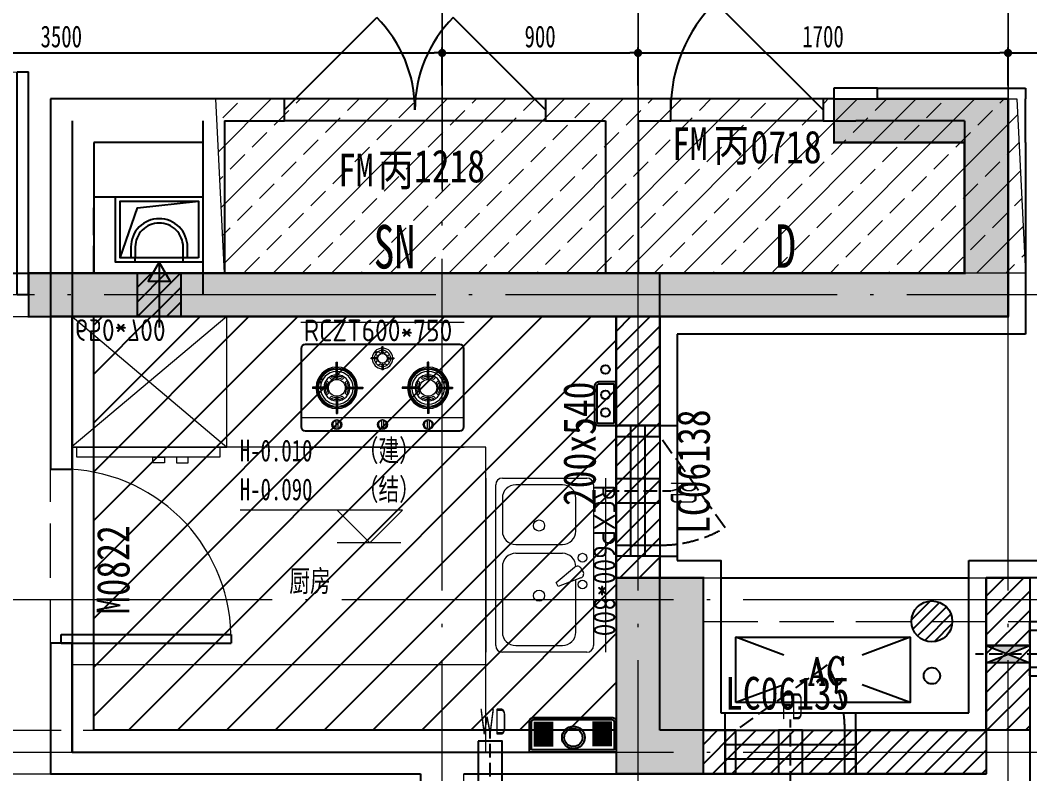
# Model space of a CAD drawing. Header units: millimetres. Extents: x 815519 to 890079, y 147095 to 251022.
# Drawn here: x 844672 to 849310, y 244640 to 248102 of the extents above; entities that cross this region are included whole.
import ezdxf
from ezdxf.enums import TextEntityAlignment as Align

# ---------------------------------------------------------------- set-up
doc = ezdxf.new("R2010")
doc.units = ezdxf.units.MM
doc.header["$LTSCALE"] = 1000
doc.linetypes.add('DASH', pattern=[0.35, 0.25, -0.1])
doc.linetypes.add('DOTE', pattern=[61.468, 50.8, -5.08, 0.508, -5.08])
doc.layers.get('Defpoints').update_dxf_attribs({"color": 1})
for name, color, linetype in [('A-WIND（门窗）', 155, 'Continuous'), ('A-尺寸标注', 53, 'Continuous'), ('DOOR_FIRE', 4, 'Continuous'), ('DOOR_FIRE_TEXT', 7, 'Continuous'), ('EQUIP_地漏', 7, 'Continuous'), ('FLOOR_HATCH', 9, 'Continuous'), ('FURNITURE', 3, 'Continuous'), ('HANDRAIL', 3, 'Continuous'), ('HOLE', 7, 'Continuous'), ('KTIAO', 125, 'Continuous'), ('LVTRY', 84, 'Continuous'), ('PC_预制外墙', 11, 'Continuous'), ('PC_预制外墙填充', 252, 'Continuous'), ('PUB_HATCH', 8, 'Continuous'), ('STAIR', 52, 'Continuous'), ('SURFACE', 6, 'Continuous'), ('VPIPE-凝结', 151, 'TG_N'), ('WALL', 2, 'Continuous'), ('WINDOW', 4, 'Continuous'), ('WINDOW_TEXT', 7, 'Continuous'), ('柱', 2, 'Continuous'), ('砼墙', 3, 'Continuous'), ('空调', 9, 'Continuous'), ('预留洞-厨房', 6, 'Continuous')]:
    doc.layers.add(name, color=color, linetype=linetype)
for name, color, linetype, lineweight in [('A-文字', 50, 'Continuous', 0), ('L-梁', 91, 'DASH', 0), ('S-WALL', 255, 'Continuous', 0), ('S-轴号', 75, 'Continuous', 0), ('S-轴线', 149, 'DOTE', 0), ('厨卫', 154, 'Continuous', 0), ('梁标注', 134, 'Continuous', 18), ('预留洞-卫生间', 6, 'Continuous', 25), ('预留洞-空调', 6, 'Continuous', 25)]:
    doc.layers.add(name, color=color, linetype=linetype, lineweight=lineweight)
doc.layers.add('DOTE', color=1, linetype='DOTE', plot=False)
doc.styles.add('COMPLEX', font='COMPLEX')
doc.styles.get("Standard").update_dxf_attribs({"font": 'gbenor.shx', "bigfont": 'gbcbig.shx'})
doc.styles.add('TG_LINETYPE', font='SIMPLEX', dxfattribs={"width": 0.8, "height": 3, "bigfont": 'HZTXT'})
doc.styles.add('TH-STYLE1', font='', dxfattribs={"width": 0.7})
doc.styles.add('TSSD_REIN', font='TSSDENG.shx', dxfattribs={"width": 0.69, "height": 0.2, "bigfont": 'TSSDCHN.shx'})
doc.styles.add('宋体', font='', dxfattribs={"width": 0.8})
doc.styles.add('尺寸', font='ROMANC.SHX', dxfattribs={"width": 0.7})
doc.styles.get('TH-STYLE1').set_extended_font_data('STFangsong')
doc.styles.get('宋体').set_extended_font_data('NSimSun')
doc.linetypes.add('TG_N', pattern='A,2,-0.3,["N",TG_LINETYPE,S=0.1,R=0,X=-0.23,Y=-0.15],0', length=2.3)
doc.dimstyles.new('TH-1：50', dxfattribs={"dimscale": 50, "dimtxt": 2, "dimasz": 0.75, "dimexe": 0.5, "dimexo": 0.8, "dimgap": 0.5, "dimtad": 1, "dimdec": 0, "dimrnd": 5, "dimdsep": 46, "dimtxsty": 'TH-STYLE1', "dimblk": 'DOT', "dimcen": 1, "dimdle": 0.5, "dimclrd": 53, "dimclre": 53, "dimclrt": 2, "dimadec": 0, "dimazin": 2, "dimtfac": 1, "dimtdec": 0, "dimtix": 1, "dimtmove": 2, "dimatfit": 3, "dimldrblk": 'HBA_DIMENSION_TICK-天华', "dimfxl": 3, "dimfxlon": 1, "dimarcsym": 0})

# ---------------------------------------------------------------- blocks, each defined once
blk = doc.blocks.new('$DorLib2D$00000114')
at = {"color": 0}
blk.add_line((0.5, 0), (-0.2071, 0.7071), dxfattribs=at)
blk.add_arc((0.5, 0), 1, 135, 180, dxfattribs=at)
blk = doc.blocks.new('$DorLib2D$00000116')
at = {"color": 0}
for p, q in [((-0.5, 0), (-0.1464, 0.3536)), ((0.5, 0), (0.1464, 0.3536))]:
    blk.add_line(p, q, dxfattribs=at)
for centre, start, end in [((-0.5, 0), 0, 45), ((0.5, 0), 135, 180)]:
    blk.add_arc(centre, 0.5, start, end, dxfattribs=at)
blk = doc.blocks.new('dddfg')
at = {"layer": '空调'}
for p, q in [((-230086.3, 24543.2), (-230086.3, 24368.2)), ((-229986.3, 24543.2), (-230086.3, 24543.2)), ((-230046.3, 24543.2), (-230046.3, 24368.2)), ((-229836.3, 24543.2), (-229936.3, 24543.2)), ((-229876.3, 24543.2), (-229876.3, 24368.2)), ((-229836.3, 24543.2), (-229836.3, 24368.2)), ((-230086.3, 24318.2), (-230086.3, 24118.2)), ((-230046.3, 24318.2), (-230046.3, 24118.2)), ((-229876.3, 24318.2), (-229876.3, 24118.2)), ((-229836.3, 24318.2), (-229836.3, 24118.2)), ((-230086.3, 24068.2), (-230086.3, 23868.2)), ((-230046.3, 24068.2), (-230046.3, 23868.2)), ((-229876.3, 24068.2), (-229876.3, 23868.2)), ((-229836.3, 24068.2), (-229836.3, 23868.2)), ((-230086.3, 23818.2), (-230086.3, 23643.2)), ((-230046.3, 23818.2), (-230046.3, 23643.2)), ((-229876.3, 23818.2), (-229876.3, 23643.2)), ((-229836.3, 23818.2), (-229836.3, 23643.2)), ((-230086.3, 23643.2), (-229986.3, 23643.2)), ((-229936.3, 23643.2), (-229836.3, 23643.2))]:
    blk.add_line(p, q, dxfattribs=at)
blk = doc.blocks.new('空调室外机')
at = {"linetype": 'ByBlock', "ltscale": 0.4}
for p, q in [((-375.2, 159.4), (-155.4, 76.9)), ((205, 76.9), (424.8, 159.4)), ((-375.2, -140.6), (-155.4, -58.2)), ((205, -58.2), (424.8, -140.6))]:
    blk.add_line(p, q, dxfattribs=at)
blk.add_lwpolyline([(424.8, -140.6), (424.8, 159.4), (-375.2, 159.4), (-375.2, -140.6)], close=True, dxfattribs=at)
at = {"style": 'COMPLEX', "width": 0.8}
blk.add_attdef('AC', (-83.7, -57, 0), '', height=125, dxfattribs=at)
blk = doc.blocks.new('$WINLIB2D$00000001')
for p, q in [((-0.5, 0.5), (0.5, 0.5)), ((-0.5, 0.5), (-0.5, -0.5)), ((0.5, -0.5), (0.5, 0.5)), ((0.5, 0.1667), (-0.5, 0.1667)), ((0.5, -0.1667), (-0.5, -0.1667)), ((-0.5, -0.5), (0.5, -0.5))]:
    blk.add_line(p, q)
blk = doc.blocks.new('$DorLib2D$00000001')
for p, q in [((0.45, 0.975), (0.5, 0.975)), ((0.45, 0), (0.45, 0.975)), ((0.5, 0), (0.5, 0.975)), ((0.5, 0), (0.45, 0))]:
    blk.add_line(p, q)
at = {"lineweight": 13}
blk.add_arc((0.475, 0), 0.975, 91.4693, 180, dxfattribs=at)
blk = doc.blocks.new('排气道-01')
at = {"layer": 'PUB_HATCH'}
h = blk.add_hatch(dxfattribs=at)
h.set_pattern_fill('ANSI31', color=256, scale=30, style=0)
h.set_pattern_definition([(45, (-1147660.227, -1236477.326), (-33.6759605, 33.6759605), [])])
h.paths.add_polyline_path([(1069031, -1123333), (1069231, -1123333), (1069231, -1123533), (1069031, -1123533)])
at = {"layer": 'DOTE'}
blk.add_line((1069131, -1123283), (1069131, -1123583), dxfattribs=at)
blk.add_lwpolyline([(1069031, -1123333), (1069231, -1123333), (1069231, -1123533), (1069031, -1123533)], close=True, dxfattribs=at)
at = {"layer": 'FURNITURE', "color": 1, "linetype": 'DASH', "ltscale": 0.5}
blk.add_lwpolyline([(1068831, -1123333), (1068831, -1122983), (1069331, -1122983), (1069331, -1123333)], close=True, dxfattribs=at)
at = {"layer": 'FURNITURE', "color": 3}
for points in [[(1069331, -1123283), (1068931, -1123283), (1068931, -1122983), (1069331, -1122983)], [(1069311, -1123263), (1068951, -1123263), (1068951, -1123003), (1069311, -1123003)]]:
    blk.add_lwpolyline(points, close=True, dxfattribs=at)
at = {"layer": 'FURNITURE', "color": 13}
blk.add_lwpolyline([(1068951, -1123263), (1069031, -1123033), (1069311, -1123003)], dxfattribs=at)
at = {"layer": 'FURNITURE', "color": 3}
for points in [[(1069261, -1123263), (1069261, -1123213, 0.414214), (1069131, -1123083, 0.414214), (1069001, -1123213), (1069001, -1123263)], [(1069241, -1123263), (1069241, -1123213, 0.414214), (1069131, -1123103, 0.414214), (1069021, -1123213), (1069021, -1123263)]]:
    blk.add_lwpolyline(points, format="xyb", dxfattribs=at)
for points in [[(1069021, -1123283), (1069021, -1123263)], [(1069241, -1123283), (1069241, -1123263)], [(1069131, -1123283), (1069081, -1123369.9), (1069181, -1123369.9), (1069131, -1123283)]]:
    blk.add_lwpolyline(points, dxfattribs=at)
blk = doc.blocks.new('A$C229B3283')
at = {"color": 2, "linetype": 'DASH', "ltscale": 0.25}
blk.add_lwpolyline([(0, -250), (0, 50)], dxfattribs=at)
blk.add_lwpolyline([(-55, 0), (-55, -200), (55, -200), (55, 0), (-55, 0)])
at = {"color": 8, "style": 'TSSD_REIN', "width": 0.552}
blk.add_text('FD', height=120, dxfattribs=at).set_placement((-40.8, 50))
blk = doc.blocks.new('A$C3BAF56AD')
at = {"color": 2, "linetype": 'DASH', "ltscale": 0.25}
blk.add_lwpolyline([(0, -250), (0, 50)], dxfattribs=at)
blk.add_lwpolyline([(-55, 0), (-55, -200), (55, -200), (55, 0), (-55, 0)])
at = {"color": 8, "style": 'TSSD_REIN', "width": 0.552}
blk.add_text('RD', height=120, dxfattribs=at).set_placement((-44.6, 50))
blk = doc.blocks.new('A$C1AEB30FF')
h = blk.add_hatch(color=8)
h.dxf.hatch_style = 1
h.paths.add_polyline_path([(40, -200), (0, -100), (40, 0)])
h.paths.add_polyline_path([(-40, -200), (0, -100), (-40, 0)])
at = {"color": 2, "linetype": 'DASH', "ltscale": 0.25}
blk.add_lwpolyline([(0, 50), (0, -250)], dxfattribs=at)
for points in [[(40, -200), (40, 0), (-40, 0), (-40, -200), (40, -200)], [(-40, -200), (0, -100), (-40, 0), (-40, -200)], [(40, -200), (0, -100), (40, 0), (40, -200)]]:
    blk.add_lwpolyline(points)
blk = doc.blocks.new('$TwtSys$00000141')
for p, q in [((-94.2, 7.7), (-10.1, 91.8)), ((-94.2, 7.7), (-10.1, 91.8)), ((-87.2, -35.1), (35.1, 87.2)), ((-87.2, -35.1), (35.1, 87.2)), ((-66.5, -66.5), (66.5, 66.5)), ((-66.5, -66.5), (66.5, 66.5)), ((-32.4, -87.1), (87.6, 32.9)), ((-32.4, -87.1), (87.6, 32.9)), ((11.4, -92.3), (92.3, -11.4)), ((11.4, -92.3), (92.3, -11.4))]:
    blk.add_line(p, q)
blk.add_circle((0, 0), 94)
blk.add_circle((0, 0), 94)
blk = doc.blocks.new('hl_Axis-A2')
at = {"color": 75, "ltscale": 2}
blk.add_line((16, 0), (0, 0), dxfattribs=at)
at = {"color": 75}
blk.add_circle((19, 0), 3, dxfattribs=at)
at = {"color": 2, "style": '尺寸', "width": 0.7}
blk.add_attdef('轴号', text='', height=3, dxfattribs=at).set_placement((19, 0), align=Align.MIDDLE_CENTER)
blk = doc.blocks.new('_Dot')
at = {"color": 33, "linetype": 'ByBlock', "lineweight": -2}
blk.add_line((-0.5, 0), (-1, 0), dxfattribs=at)
at = {"color": 33, "linetype": 'ByBlock', "const_width": 0.5}
blk.add_lwpolyline([(-0.25, 0, 1), (0.25, 0, 1)], format="xyb", close=True, dxfattribs=at)
blk = doc.blocks.new('*D415')
at = {"layer": 'A-尺寸标注', "color": 53, "lineweight": -2, "ltscale": 0.5, "transparency": 16777216}
for p, q in [((843110.5, 247801.2), (843110.5, 247976.2)), ((843148, 247951.2), (846573, 247951.2)), ((846610.5, 247801.2), (846610.5, 247976.2))]:
    blk.add_line(p, q, dxfattribs=at)
at = {"layer": 'Defpoints', "color": 0, "ltscale": 0.5, "transparency": 16777216}
for p in [(846610.5, 247951.2), (843110.5, 247185.8), (846610.5, 247185.8)]:
    blk.add_point(p, dxfattribs=at)
at = {"layer": 'A-尺寸标注', "color": 53, "lineweight": -2, "ltscale": 0.5, "transparency": 16777216, "xscale": 37.5, "yscale": 37.5, "zscale": 37.5, "rotation": 180}
blk.add_blockref('_Dot', (843110.5, 247951.2), dxfattribs=at)
at = {"layer": 'A-尺寸标注', "color": 53, "lineweight": -2, "ltscale": 0.5, "transparency": 16777216, "xscale": 37.5, "yscale": 37.5, "zscale": 37.5}
blk.add_blockref('_Dot', (846610.5, 247951.2), dxfattribs=at)
at = {"layer": 'A-尺寸标注', "color": 2, "ltscale": 0.5, "transparency": 16777216, "insert": (844860.5, 248026.2), "char_height": 100, "attachment_point": 5, "style": 'TH-STYLE1'}
blk.add_mtext('3500', dxfattribs=at)
blk = doc.blocks.new('HBA_DIMENSION_TICK-天华')
at = {"color": 50, "linetype": 'ByBlock'}
for points in [[(-72.71, 62.31), (-54.91, 79.96), (-12, -0.04), (0, 0)], [(-72.71, -62.31), (-54.91, -79.96), (-12, 0.04), (0, 0)]]:
    blk.add_solid(points, dxfattribs=at)
blk = doc.blocks.new('*D416')
at = {"layer": 'A-尺寸标注', "color": 53, "lineweight": -2, "ltscale": 0.5, "transparency": 16777216}
for p, q in [((846610.5, 247801.2), (846610.5, 247976.2)), ((846648, 247951.2), (847473, 247951.2)), ((847510.5, 247801.2), (847510.5, 247976.2))]:
    blk.add_line(p, q, dxfattribs=at)
at = {"layer": 'Defpoints', "color": 0, "ltscale": 0.5, "transparency": 16777216}
for p in [(847510.5, 247951.2), (846610.5, 247185.8), (847510.5, 246712.7)]:
    blk.add_point(p, dxfattribs=at)
at = {"layer": 'A-尺寸标注', "color": 53, "lineweight": -2, "ltscale": 0.5, "transparency": 16777216, "xscale": 37.5, "yscale": 37.5, "zscale": 37.5, "rotation": 180}
blk.add_blockref('_Dot', (846610.5, 247951.2), dxfattribs=at)
at = {"layer": 'A-尺寸标注', "color": 53, "lineweight": -2, "ltscale": 0.5, "transparency": 16777216, "xscale": 37.5, "yscale": 37.5, "zscale": 37.5}
blk.add_blockref('_Dot', (847510.5, 247951.2), dxfattribs=at)
at = {"layer": 'A-尺寸标注', "color": 2, "ltscale": 0.5, "transparency": 16777216, "insert": (847060.5, 248026.2), "char_height": 100, "attachment_point": 5, "style": 'TH-STYLE1'}
blk.add_mtext('900', dxfattribs=at)
blk = doc.blocks.new('*D417')
at = {"layer": 'A-尺寸标注', "color": 53, "lineweight": -2, "ltscale": 0.5, "transparency": 16777216}
for p, q in [((847510.5, 247801.2), (847510.5, 247976.2)), ((847548, 247951.2), (849173, 247951.2)), ((849210.5, 247801.2), (849210.5, 247976.2))]:
    blk.add_line(p, q, dxfattribs=at)
at = {"layer": 'Defpoints', "color": 0, "ltscale": 0.5, "transparency": 16777216}
for p in [(849210.5, 247951.2), (847510.5, 246712.7), (849210.5, 246363.2)]:
    blk.add_point(p, dxfattribs=at)
at = {"layer": 'A-尺寸标注', "color": 53, "lineweight": -2, "ltscale": 0.5, "transparency": 16777216, "xscale": 37.5, "yscale": 37.5, "zscale": 37.5, "rotation": 180}
blk.add_blockref('_Dot', (847510.5, 247951.2), dxfattribs=at)
at = {"layer": 'A-尺寸标注', "color": 53, "lineweight": -2, "ltscale": 0.5, "transparency": 16777216, "xscale": 37.5, "yscale": 37.5, "zscale": 37.5}
blk.add_blockref('_Dot', (849210.5, 247951.2), dxfattribs=at)
at = {"layer": 'A-尺寸标注', "color": 2, "ltscale": 0.5, "transparency": 16777216, "insert": (848360.5, 248026.2), "char_height": 100, "attachment_point": 5, "style": 'TH-STYLE1'}
blk.add_mtext('1700', dxfattribs=at)
blk = doc.blocks.new('*D418')
at = {"layer": 'A-尺寸标注', "color": 53, "lineweight": -2, "ltscale": 0.5, "transparency": 16777216}
for p, q in [((849210.5, 247801.2), (849210.5, 247976.2)), ((849248, 247951.2), (852373, 247951.2)), ((852410.5, 247801.2), (852410.5, 247976.2))]:
    blk.add_line(p, q, dxfattribs=at)
at = {"layer": 'Defpoints', "color": 0, "ltscale": 0.5, "transparency": 16777216}
for p in [(852410.5, 247951.2), (849210.5, 246363.2), (852410.5, 246221.6)]:
    blk.add_point(p, dxfattribs=at)
at = {"layer": 'A-尺寸标注', "color": 53, "lineweight": -2, "ltscale": 0.5, "transparency": 16777216, "xscale": 37.5, "yscale": 37.5, "zscale": 37.5, "rotation": 180}
blk.add_blockref('_Dot', (849210.5, 247951.2), dxfattribs=at)
at = {"layer": 'A-尺寸标注', "color": 53, "lineweight": -2, "ltscale": 0.5, "transparency": 16777216, "xscale": 37.5, "yscale": 37.5, "zscale": 37.5}
blk.add_blockref('_Dot', (852410.5, 247951.2), dxfattribs=at)
at = {"layer": 'A-尺寸标注', "color": 2, "ltscale": 0.5, "transparency": 16777216, "insert": (850810.5, 248026.2), "char_height": 100, "attachment_point": 5, "style": 'TH-STYLE1'}
blk.add_mtext('3200', dxfattribs=at)
blk = doc.blocks.new('*D419')
at = {"layer": 'A-尺寸标注', "color": 53, "lineweight": -2, "ltscale": 0.5, "transparency": 16777216}
for p, q in [((843110.5, 248099.7), (843110.5, 248274.7)), ((852410.5, 248099.7), (852410.5, 248274.7)), ((843148, 248249.7), (852373, 248249.7))]:
    blk.add_line(p, q, dxfattribs=at)
at = {"layer": 'Defpoints', "color": 0, "ltscale": 0.5, "transparency": 16777216}
for p in [(852410.5, 248249.7), (843110.5, 246840), (852410.5, 246840)]:
    blk.add_point(p, dxfattribs=at)
at = {"layer": 'A-尺寸标注', "color": 53, "lineweight": -2, "ltscale": 0.5, "transparency": 16777216, "xscale": 37.5, "yscale": 37.5, "zscale": 37.5, "rotation": 180}
blk.add_blockref('_Dot', (843110.5, 248249.7), dxfattribs=at)
at = {"layer": 'A-尺寸标注', "color": 53, "lineweight": -2, "ltscale": 0.5, "transparency": 16777216, "xscale": 37.5, "yscale": 37.5, "zscale": 37.5}
blk.add_blockref('_Dot', (852410.5, 248249.7), dxfattribs=at)
at = {"layer": 'A-尺寸标注', "color": 2, "ltscale": 0.5, "transparency": 16777216, "insert": (847760.5, 248324.7), "char_height": 100, "attachment_point": 5, "style": 'TH-STYLE1'}
blk.add_mtext('9300', dxfattribs=at)
blk = doc.blocks.new('wgwegwevberr')
at = {"layer": 'L-梁', "linetype": 'DASH'}
for p, q in [((842012.3, 147343.9), (843712.3, 147343.9)), ((842212.3, 147143.9), (843712.3, 147143.9)), ((843812.3, 145243.9), (843812.3, 147143.9)), ((844012.3, 145243.9), (844012.3, 147143.9)), ((846412.3, 145943.9), (846412.3, 147143.9)), ((846612.3, 145943.9), (846612.3, 147143.9)), ((846812.3, 145943.9), (850612.3, 145943.9)), ((846812.3, 145743.9), (850612.3, 145743.9)), ((848112.3, 139443.9), (848112.3, 145743.9)), ((842212.3, 145243.9), (845612.3, 145243.9)), ((845612.3, 145243.9), (846412.3, 145243.9)), ((846812.3, 145243.9), (848112.3, 145243.9)), ((842212.3, 145043.9), (845512.3, 145043.9)), ((845512.3, 142144.4), (845512.3, 145043.9)), ((845712.3, 145043.9), (846412.3, 145043.9)), ((845712.3, 142143.9), (845712.3, 145043.9)), ((846812.3, 145043.9), (848112.3, 145043.9))]:
    blk.add_line(p, q, dxfattribs=at)
blk = doc.blocks.new('A户型左模型')
at = {"layer": 'FLOOR_HATCH'}
h = blk.add_hatch(dxfattribs=at)
h.set_pattern_fill('ANSI31', color=256, scale=100, style=0)
h.set_pattern_definition([(45, (0, 0), (-112.2532, 112.2532), [])])
h.paths.add_polyline_path([(666818.3, -218628), (669218.3, -218628), (669218.3, -220528), (666818.3, -220528)])
at = {"layer": 'HOLE', "linetype": 'Continuous'}
blk.add_lwpolyline([(666818.3, -218628), (669218.3, -218628), (669218.3, -220528), (666818.3, -220528)], close=True, dxfattribs=at)
at = {"layer": '梁标注', "color": 3, "style": '宋体', "width": 0.8}
blk.add_text('200x540', height=150, rotation=90, dxfattribs=at).set_placement((669048.9, -219212.1), align=Align.MIDDLE_CENTER)
blk = doc.blocks.new('A$C44E32CAC')
for p, q in [((27.2, 342), (27.2, 260.9)), ((34, 342), (34, 260.9)), ((40.8, 342), (40.8, 260.9)), ((47.6, 342), (47.6, 260.9)), ((54.5, 342), (54.5, 260.9)), ((61.3, 342), (61.3, 260.9)), ((68.1, 342), (68.1, 260.9)), ((74.9, 342), (74.9, 260.9)), ((81.8, 342), (81.8, 260.9)), ((88.6, 342), (88.6, 260.9)), ((95.4, 342), (95.4, 260.9)), ((102.2, 342), (102.2, 260.9)), ((109.1, 342), (109.1, 260.9)), ((115.9, 342), (115.9, 260.9)), ((122.7, 342), (122.7, 260.9)), ((27.2, 18.2), (27.2, 99.2)), ((34, 18.2), (34, 99.2)), ((40.8, 18.2), (40.8, 99.2)), ((47.6, 18.2), (47.6, 99.2)), ((54.5, 18.2), (54.5, 99.2)), ((61.3, 18.2), (61.3, 99.2)), ((68.1, 18.2), (68.1, 99.2)), ((74.9, 18.2), (74.9, 99.2)), ((81.8, 18.2), (81.8, 99.2)), ((88.6, 18.2), (88.6, 99.2)), ((95.4, 18.2), (95.4, 99.2)), ((102.2, 18.2), (102.2, 99.2)), ((109.1, 18.2), (109.1, 99.2)), ((115.9, 18.2), (115.9, 99.2)), ((122.7, 18.2), (122.7, 99.2))]:
    blk.add_line(p, q)
for points in [[(0, 360.2), (125.6, 360.2, -0.414214), (143.6, 342.2), (143.6, 18, -0.414214), (125.6, 0), (0, 0)], [(9, 351.2), (125.6, 351.2, -0.414214), (134.6, 342.2), (134.6, 18, -0.414214), (125.6, 9), (9, 9)]]:
    blk.add_lwpolyline(points, format="xyb", close=True)
for radius in [46.8, 37.8]:
    blk.add_circle((60.1, 177.8), radius)
blk = doc.blocks.new('61219101212984')
for points in [[(-100, -50), (100, -50), (100, 30, 0.414214), (80, 50), (-80, 50, 0.414214), (-100, 30)], [(-90, -40), (90, -40), (90, 30, 0.414214), (80, 40), (-80, 40, 0.414214), (-90, 30)]]:
    blk.add_lwpolyline(points, format="xyb", close=True)
for centre in [(-40.8, 0), (40.8, 0), (157.5, 0)]:
    blk.add_circle(centre, 20)
blk = doc.blocks.new('LHXCP600-800')
at = {"layer": '厨卫'}
for p, q in [((58199.7, 14751.7), (58999.7, 14751.7)), ((58199.7, 14701.7), (58999.7, 14701.7)), ((58199.7, 14228.3), (58199.7, 14616.9)), ((58230.4, 14647.6), (58969, 14647.6)), ((58999.7, 14616.9), (58999.7, 14228.3)), ((58443.1, 14565.8), (58291.7, 14565.8)), ((58629.2, 14599.2), (58614.9, 14591)), ((58658.6, 14588.7), (58697.4, 14485.1)), ((58907.6, 14565.8), (58667.2, 14565.8)), ((58679.7, 14474.8), (58609.4, 14560.2)), ((58230.4, 14504.4), (58230.4, 14289.6)), ((58504.5, 14289.6), (58504.5, 14504.4)), ((58545.4, 14504.4), (58545.4, 14289.6)), ((58697.4, 14485.1), (58679.7, 14474.8)), ((58969, 14289.6), (58969, 14504.4)), ((58969, 14197.6), (58230.4, 14197.6)), ((58291.7, 14228.3), (58443.1, 14228.3)), ((58606.7, 14228.3), (58907.6, 14228.3)), ((58199.7, 14151.7), (58999.7, 14151.7))]:
    blk.add_line(p, q, dxfattribs=at)
for centre, radius in [((58565.8, 14596.5), 20.5), ((58688.5, 14596.5), 20.5), ((58417.5, 14397), 25.6), ((58739.7, 14397), 25.6)]:
    blk.add_circle(centre, radius, dxfattribs=at)
for centre, radius, start, end in [((58230.4, 14616.9), 30.7, 90, 180), ((58969, 14616.9), 30.7, 0, 90), ((58291.7, 14504.4), 61.4, 90, 180), ((58443.1, 14504.4), 61.4, 0, 90), ((58606.7, 14504.4), 61.4, 90, 180), ((58625.2, 14573.2), 20.5, 120, 219.4623), ((58639.4, 14581.5), 20.5, 20.5377, 120), ((58907.6, 14504.4), 61.4, 0, 90), ((58291.7, 14289.6), 61.4, 180, 270), ((58443.1, 14289.6), 61.4, 270, 0), ((58606.7, 14289.6), 61.4, 180, 270), ((58907.6, 14289.6), 61.4, 270, 0), ((58230.4, 14228.3), 30.7, 180, 270), ((58969, 14228.3), 30.7, 270, 0)]:
    blk.add_arc(centre, radius, start, end, dxfattribs=at)
blk.add_text('RCXP600*800', height=100, dxfattribs=at).set_placement((58230.4, 14647.6))
blk = doc.blocks.new('bxx')
for p, q in [((0, 0), (710, -596.4)), ((710, 0), (0, -600))]:
    blk.add_line(p, q)
for points in [[(0, 0), (710, 0), (710, -600), (0, -600)], [(689.2, -600), (31.2, -600), (31.2, -645.8), (689.2, -645.8)], [(176.8, -645.8), (231.1, -645.8), (231.1, -671.4), (176.8, -671.4)], [(339.7, -645.8), (285.4, -645.8), (285.4, -671.4), (339.7, -671.4)]]:
    blk.add_lwpolyline(points, close=True)
at = {"layer": 'Defpoints', "color": 0}
blk.add_text('650*700', height=100, rotation=180, dxfattribs=at).set_placement((697, -12.1))
blk = doc.blocks.new('LHCJ600-750')
at = {"layer": '厨卫'}
for p, q in [((59978.2, 14751.7), (60728.2, 14751.7)), ((59978.2, 14726.7), (60728.2, 14726.7)), ((60708.2, 14625.4), (59998.2, 14625.4)), ((60708.2, 14622.4), (59998.2, 14622.4)), ((60355.7, 14613.2), (60350.7, 14613.2)), ((60350.7, 14587.2), (60350.7, 14613.2)), ((60355.7, 14587.2), (60355.7, 14613.2)), ((59978.2, 14605.4), (59978.2, 14245.5)), ((59981.2, 14605.4), (59981.2, 14245.5)), ((60329.1, 14572.7), (60321.8, 14580)), ((60340.4, 14584), (60333.1, 14591.3)), ((60366.1, 14584), (60373.4, 14591.3)), ((60377.4, 14572.7), (60384.7, 14580)), ((60725.2, 14245.5), (60725.2, 14605.4)), ((60728.2, 14245.5), (60728.2, 14605.4)), ((60140.8, 14542.5), (60145.8, 14542.5)), ((60140.8, 14469.7), (60140.8, 14542.5)), ((60145.8, 14469.7), (60145.8, 14542.5)), ((60300.5, 14557.3), (60300.5, 14562.3)), ((60325.9, 14562.3), (60300.5, 14562.3)), ((60325.9, 14557.3), (60300.5, 14557.3)), ((60321.8, 14539.7), (60329.1, 14547)), ((60333.1, 14528.4), (60340.4, 14535.7)), ((60350.7, 14532.5), (60350.7, 14508.1)), ((60355.7, 14532.5), (60355.7, 14508.1)), ((60373.4, 14528.4), (60366.1, 14535.7)), ((60384.7, 14539.7), (60377.4, 14547)), ((60380.6, 14562.3), (60405.3, 14562.3)), ((60380.6, 14557.3), (60405.3, 14557.3)), ((60405.3, 14562.3), (60405.3, 14557.3)), ((60560.6, 14469.7), (60560.6, 14542.5)), ((60565.6, 14542.5), (60560.6, 14542.5)), ((60565.6, 14469.7), (60565.6, 14542.5)), ((60108.5, 14473.7), (60119.3, 14462.8)), ((60115.6, 14477.9), (60120.8, 14472.7)), ((60165.8, 14472.7), (60171, 14477.9)), ((60167.2, 14462.8), (60178.1, 14473.7)), ((60355.7, 14508.1), (60350.7, 14508.1)), ((60539.2, 14462.8), (60528.4, 14473.7)), ((60540.6, 14472.7), (60535.4, 14477.9)), ((60590.9, 14477.9), (60585.7, 14472.7)), ((60597.9, 14473.7), (60587.1, 14462.8)), ((60031.4, 14427.2), (60031.4, 14422.2)), ((60103.4, 14427.2), (60031.4, 14427.2)), ((60090.1, 14452.5), (60095.3, 14447.3)), ((60094.4, 14459.5), (60105.2, 14448.7)), ((60181.4, 14448.7), (60192.2, 14459.5)), ((60188.2, 14427.2), (60262.2, 14427.2)), ((60191.3, 14447.3), (60196.5, 14452.5)), ((60262.2, 14427.2), (60262.2, 14422.2)), ((60444.2, 14427.2), (60444.2, 14422.2)), ((60518.2, 14427.2), (60444.2, 14427.2)), ((60515.2, 14447.3), (60509.9, 14452.5)), ((60525, 14448.7), (60514.2, 14459.5)), ((60612, 14459.5), (60601.2, 14448.7)), ((60603.1, 14427.2), (60675, 14427.2)), ((60616.3, 14452.5), (60611.1, 14447.3)), ((60675, 14427.2), (60675, 14422.2)), ((60103.4, 14422.2), (60031.4, 14422.2)), ((60090.1, 14397), (60095.3, 14402.2)), ((60094.4, 14390), (60105.2, 14400.8)), ((60108.5, 14375.8), (60119.3, 14386.7)), ((60167.2, 14386.7), (60178.1, 14375.8)), ((60181.4, 14400.8), (60192.2, 14390)), ((60188.2, 14422.2), (60262.2, 14422.2)), ((60191.3, 14402.2), (60196.5, 14397)), ((60518.2, 14422.2), (60444.2, 14422.2)), ((60515.2, 14402.2), (60509.9, 14397)), ((60525, 14400.8), (60514.2, 14390)), ((60539.2, 14386.7), (60528.4, 14375.8)), ((60597.9, 14375.8), (60587.1, 14386.7)), ((60612, 14390), (60601.2, 14400.8)), ((60603.1, 14422.2), (60675, 14422.2)), ((60616.3, 14397), (60611.1, 14402.2)), ((60115.6, 14371.5), (60120.8, 14376.8)), ((60140.8, 14379.8), (60140.8, 14306.3)), ((60145.8, 14379.8), (60145.8, 14306.3)), ((60165.8, 14376.8), (60171, 14371.5)), ((60540.6, 14376.8), (60535.4, 14371.5)), ((60560.6, 14379.8), (60560.6, 14306.3)), ((60565.6, 14379.8), (60565.6, 14306.3)), ((60590.9, 14371.5), (60585.7, 14376.8)), ((59978.2, 14289.1), (60728.2, 14289.1)), ((60140.8, 14306.3), (60145.8, 14306.3)), ((60565.6, 14306.3), (60560.6, 14306.3)), ((60139.3, 14271.5), (60139.3, 14240.7)), ((60147.3, 14271.5), (60147.3, 14240.7)), ((60349.2, 14271.5), (60349.2, 14240.7)), ((60357.2, 14271.5), (60357.2, 14240.7)), ((60559.1, 14271.5), (60559.1, 14240.7)), ((60567.1, 14271.5), (60567.1, 14240.7)), ((59998.2, 14228.5), (60708.2, 14228.5)), ((59998.2, 14225.5), (60708.2, 14225.5)), ((59978.2, 14151.7), (60728.2, 14151.7))]:
    blk.add_line(p, q, dxfattribs=at)
for centre, radius in [((60324.1, 14588.8), 3.73), ((60353.2, 14559.8), 22.4), ((60067.4, 14450.8), 3.73), ((60072.9, 14464), 3.73), ((60143.3, 14424.7), 39), ((60563.1, 14424.7), 39), ((60633.5, 14464), 3.73), ((60639.1, 14450.8), 3.73), ((60143.3, 14256.1), 22.5), ((60143.3, 14256.1), 21.5), ((60353.2, 14256.1), 22.5), ((60353.2, 14256.1), 21.5), ((60563.1, 14256.1), 22.5), ((60563.1, 14256.1), 21.5)]:
    blk.add_circle(centre, radius, dxfattribs=at)
for centre, radius, start, end in [((59998.2, 14605.4), 20, 90, 180), ((59998.2, 14605.4), 17, 90, 180), ((60708.2, 14605.4), 20, 0, 90), ((60708.2, 14605.4), 17, 0, 90), ((60353.2, 14559.8), 47.4, 93.0255, 176.9745), ((60353.2, 14559.8), 37.4, 93.8363, 176.1637), ((60353.2, 14559.8), 27.4, 151.9979, 174.8384), ((60353.2, 14559.8), 27.4, 95.203, 118.0021), ((60353.2, 14587.5), 2.52, 187.9505, 352.0495), ((60353.2, 14559.8), 47.4, 3.0255, 86.9745), ((60353.2, 14559.8), 37.4, 3.8363, 86.1637), ((60353.2, 14559.8), 27.4, 61.9979, 84.797), ((60353.2, 14559.8), 27.4, 5.206, 28.0021), ((60143.3, 14424.7), 95, 91.5918, 178.4082), ((60143.3, 14424.7), 95, 1.5918, 88.4082), ((60353.2, 14559.8), 47.4, 183.0255, 266.9745), ((60353.2, 14559.8), 37.4, 183.8363, 266.1637), ((60325.1, 14559.8), 2.62, 287.6318, 72.3682), ((60353.2, 14559.8), 27.4, 185.1616, 208.0021), ((60353.2, 14559.8), 27.4, 241.9979, 264.7569), ((60353.2, 14532.5), 2.5, 358.3317, 181.6683), ((60353.2, 14559.8), 37.4, 273.8363, 356.1637), ((60353.2, 14559.8), 47.4, 273.0255, 356.9745), ((60353.2, 14559.8), 27.4, 275.2431, 298.0021), ((60353.2, 14559.8), 27.4, 331.9979, 354.794), ((60380.9, 14559.8), 2.52, 97.2236, 262.7764), ((60563.1, 14424.7), 95, 91.5918, 178.4082), ((60563.1, 14424.7), 95, 1.5918, 88.4082), ((60143.3, 14424.7), 90, 91.5918, 178.4082), ((60143.3, 14424.7), 85, 91.6854, 178.3146), ((60143.3, 14424.7), 75, 91.9102, 178.0898), ((60143.3, 14424.7), 60, 92.388, 177.612), ((60143.3, 14424.7), 53, 92.7036, 115.1461), ((60143.3, 14424.7), 90, 1.5918, 88.4082), ((60143.3, 14424.7), 85, 1.6854, 88.3146), ((60143.3, 14424.7), 75, 1.9102, 88.0898), ((60143.3, 14424.7), 60, 2.388, 87.612), ((60143.3, 14424.7), 53, 64.8539, 87.2964), ((60563.1, 14424.7), 90, 91.5918, 178.4082), ((60563.1, 14424.7), 85, 91.6854, 178.3146), ((60563.1, 14424.7), 75, 91.9102, 178.0898), ((60563.1, 14424.7), 60, 92.388, 177.612), ((60563.1, 14424.7), 53, 92.7036, 115.1461), ((60563.1, 14424.7), 90, 1.5918, 88.4082), ((60563.1, 14424.7), 85, 1.6854, 88.3146), ((60563.1, 14424.7), 75, 1.9102, 88.0898), ((60563.1, 14424.7), 60, 2.388, 87.612), ((60563.1, 14424.7), 53, 64.8539, 87.2964), ((60143.3, 14424.7), 53, 154.8539, 177.2964), ((60143.3, 14424.7), 45, 147.8396, 176.8153), ((60097.5, 14424.7), 2.64, 288.751, 71.249), ((60143.3, 14424.7), 45, 93.1847, 122.1604), ((60143.3, 14470), 2.52, 186.7354, 353.2646), ((60143.3, 14424.7), 45, 57.8396, 86.8153), ((60143.3, 14424.7), 45, 3.1847, 32.1604), ((60189.2, 14424.7), 2.67, 110.5507, 249.4493), ((60143.3, 14424.7), 53, 2.7036, 25.1461), ((60563.1, 14424.7), 53, 154.8539, 177.2964), ((60563.1, 14424.7), 45, 147.8396, 176.8153), ((60517.3, 14424.7), 2.67, 290.5507, 69.4493), ((60563.1, 14424.7), 45, 93.1847, 122.1604), ((60563.1, 14470), 2.52, 186.7354, 353.2646), ((60563.1, 14424.7), 45, 57.8396, 86.8153), ((60563.1, 14424.7), 45, 3.1847, 32.1604), ((60608.9, 14424.7), 2.64, 108.751, 251.249), ((60563.1, 14424.7), 53, 2.7036, 25.1461), ((60143.3, 14424.7), 95, 181.5918, 268.4082), ((60143.3, 14424.7), 90, 181.5918, 268.4082), ((60143.3, 14424.7), 85, 181.6854, 268.3146), ((60143.3, 14424.7), 75, 181.9102, 268.0898), ((60143.3, 14424.7), 60, 182.388, 267.612), ((60143.3, 14424.7), 53, 182.7036, 205.1461), ((60143.3, 14424.7), 45, 183.1847, 212.1604), ((60143.3, 14424.7), 45, 237.8396, 266.8153), ((60143.3, 14378.8), 2.69, 21.7885, 158.2115), ((60143.3, 14424.7), 90, 271.5918, 358.4082), ((60143.3, 14424.7), 75, 271.9102, 358.0898), ((60143.3, 14424.7), 60, 272.388, 357.612), ((60143.3, 14424.7), 85, 271.6854, 358.3146), ((60143.3, 14424.7), 45, 273.1847, 302.1604), ((60143.3, 14424.7), 95, 271.5918, 358.4082), ((60143.3, 14424.7), 45, 327.8396, 356.8153), ((60143.3, 14424.7), 53, 334.8539, 357.2964), ((60563.1, 14424.7), 95, 181.5918, 268.4082), ((60563.1, 14424.7), 90, 181.5918, 268.4082), ((60563.1, 14424.7), 85, 181.6854, 268.3146), ((60563.1, 14424.7), 75, 181.9102, 268.0898), ((60563.1, 14424.7), 60, 182.388, 267.612), ((60563.1, 14424.7), 53, 182.7036, 205.1461), ((60563.1, 14424.7), 45, 183.1847, 212.1604), ((60563.1, 14424.7), 45, 237.8396, 266.8153), ((60563.1, 14378.8), 2.69, 21.7885, 158.2115), ((60563.1, 14424.7), 60, 272.388, 357.612), ((60563.1, 14424.7), 75, 271.9102, 358.0898), ((60563.1, 14424.7), 90, 271.5918, 358.4082), ((60563.1, 14424.7), 85, 271.6854, 358.3146), ((60563.1, 14424.7), 45, 273.1847, 302.1604), ((60563.1, 14424.7), 95, 271.5918, 358.4082), ((60563.1, 14424.7), 45, 327.8396, 356.8153), ((60563.1, 14424.7), 53, 334.8539, 357.2964), ((60143.3, 14424.7), 53, 244.8539, 267.2964), ((60143.3, 14424.7), 53, 272.7036, 295.1461), ((60563.1, 14424.7), 53, 244.8539, 267.2964), ((60563.1, 14424.7), 53, 272.7036, 295.1461), ((59998.2, 14245.5), 20, 180, 270), ((59998.2, 14245.5), 17, 180, 270), ((60143.3, 14256.1), 18.5, 111.3237, 248.6763), ((60137.3, 14271.5), 2, 0, 111.3237), ((60149.3, 14271.5), 2, 68.6763, 180), ((60143.3, 14256.1), 18.5, 291.3237, 68.6763), ((60353.2, 14256.1), 18.5, 111.3237, 248.6763), ((60347.2, 14271.5), 2, 0, 111.3237), ((60359.2, 14271.5), 2, 68.6763, 180), ((60353.2, 14256.1), 18.5, 291.3237, 68.6763), ((60563.1, 14256.1), 18.5, 111.3237, 248.6763), ((60557.1, 14271.5), 2, 0, 111.3237), ((60569.1, 14271.5), 2, 68.6763, 180), ((60563.1, 14256.1), 18.5, 291.3237, 68.6763), ((60708.2, 14245.5), 20, 270, 0), ((60708.2, 14245.5), 17, 270, 0), ((60137.3, 14240.7), 2, 248.6763, 0), ((60149.3, 14240.7), 2, 180, 291.3237), ((60347.2, 14240.7), 2, 248.6763, 0), ((60359.2, 14240.7), 2, 180, 291.3237), ((60557.1, 14240.7), 2, 248.6763, 0), ((60569.1, 14240.7), 2, 180, 291.3237)]:
    blk.add_arc(centre, radius, start, end, dxfattribs=at)
blk.add_text('RCZT600*750', height=100, dxfattribs=at).set_placement((59991.4, 14638.4))

msp = doc.modelspace()

# ---------------------------------------------------------------- hatches: boundary and pattern name
at = {"layer": 'PUB_HATCH'}
for points in [[(849010.5, 247540), (849010.5, 246940), (844710.5, 246940), (844710.5, 246740), (849210.5, 246740), (849210.5, 247740), (848410.5, 247740), (848410.5, 247540)], [(847810.5, 244640), (847810.5, 245540), (847410.5, 245540), (847410.5, 244640)]]:
    msp.add_hatch(color=256, dxfattribs=at).paths.add_polyline_path(points)
at = {"layer": 'S-WALL', "ltscale": 0.5}
h = msp.add_hatch(dxfattribs=at)
h.set_pattern_fill('ANSI33', color=251, scale=30)
h.paths.add_polyline_path([(845570.5, 247740), (849250.5, 247740), (849290.5, 246940), (845610.5, 246940)])

# ---------------------------------------------------------------- linework, layer by layer
at = {"color": 2, "linetype": 'DASH', "ltscale": 0.25}
msp.add_lwpolyline([(846830.5, 244540), (846830.5, 244840)], dxfattribs=at)
at = {"layer": 'A-WIND（门窗）', "linetype": 'DASH', "ltscale": 0.3}
for p, q in [((847910.5, 245770.3), (847610.5, 246190)), ((848380.1, 245140), (847960.5, 244840))]:
    msp.add_line(p, q, dxfattribs=at)
at = {"layer": 'A-WIND（门窗）'}
for points in [[(847610.5, 246240), (847410.5, 246240), (847410.5, 246190), (847610.5, 246190)], [(847610.5, 245640), (847410.5, 245640), (847410.5, 245690), (847610.5, 245690)], [(847910.5, 244840), (847910.5, 244640), (847960.5, 244640), (847960.5, 244840)], [(848510.5, 244840), (848510.5, 244640), (848460.5, 244640), (848460.5, 244840)]]:
    msp.add_lwpolyline(points, close=True, dxfattribs=at)
at = {"layer": 'A-WIND（门窗）', "linetype": 'DASH', "ltscale": 0.3}
for centre, start, end in [((847610.5, 246290), 270, 300), ((847860.5, 244840), 0, 30)]:
    msp.add_arc(centre, 600, start, end, dxfattribs=at)
at = {"layer": 'A-文字'}
for p, q in [((846428.2, 245851.6), (845682.2, 245851.6)), ((846428.2, 245851.6), (845682.2, 245851.6)), ((846278.2, 245701.6), (846128.2, 245851.6)), ((846278.2, 245701.6), (846128.2, 245851.6)), ((846278.2, 245701.6), (846428.2, 245851.6)), ((846278.2, 245701.6), (846428.2, 245851.6)), ((846420.4, 245701.6), (846128.2, 245701.6)), ((846420.4, 245701.6), (846128.2, 245701.6))]:
    msp.add_line(p, q, dxfattribs=at)
at = {"layer": 'DOOR_FIRE'}
for p, q in [((847085.5, 247740, 300), (845885.5, 247740, 300)), ((848360.5, 247740, 300), (847660.5, 247740, 300)), ((847085.5, 247640, 300), (845885.5, 247640, 300)), ((848360.5, 247640, 300), (847660.5, 247640, 300))]:
    msp.add_line(p, q, dxfattribs=at)
at = {"layer": 'DOTE'}
for p, q in [((844910.5, 247640), (844910.5, 244740)), ((845510.5, 247640), (845510.5, 246840))]:
    msp.add_line(p, q, dxfattribs=at)
at = {"layer": 'HANDRAIL', "color": 33}
msp.add_line((849290.5, 247540), (849290.5, 247740), dxfattribs=at)
at = {"layer": 'PC_预制外墙'}
for points in [[(847410.5, 246740), (847610.5, 246740), (847610.5, 245540), (847410.5, 245540)], [(849310.5, 244840), (849110.5, 244840), (849110.5, 245540), (849310.5, 245540)], [(847810.5, 244840), (849110.5, 244840), (849110.5, 244640), (847810.5, 244640)]]:
    msp.add_lwpolyline(points, close=True, dxfattribs=at)
at = {"layer": 'PC_预制外墙填充'}
for p, q in [((847410.5, 246672.4), (847478.1, 246740)), ((847410.5, 246584), (847566.4, 246740)), ((847410.5, 246495.6), (847610.5, 246695.6)), ((847410.5, 246407.2), (847610.5, 246607.2)), ((847410.5, 246318.8), (847610.5, 246518.8)), ((847410.5, 246230.4), (847610.5, 246430.4)), ((847410.5, 246142.1), (847610.5, 246342.1)), ((847410.5, 246053.7), (847610.5, 246253.7)), ((847410.5, 245965.3), (847610.5, 246165.3)), ((847410.5, 245876.9), (847610.5, 246076.9)), ((847410.5, 245788.5), (847610.5, 245988.5)), ((847410.5, 245700.1), (847610.5, 245900.1)), ((847410.5, 245611.7), (847610.5, 245811.7)), ((847427.1, 245540), (847610.5, 245723.3)), ((847515.5, 245540), (847610.5, 245634.9)), ((847603.9, 245540), (847610.5, 245546.6)), ((849110.5, 245455.6), (849194.9, 245540)), ((849110.5, 245367.2), (849283.3, 245540)), ((849110.5, 245278.8), (849310.5, 245478.8)), ((849110.5, 245190.4), (849310.5, 245390.4)), ((849110.5, 245102), (849310.5, 245302)), ((849110.5, 245013.6), (849310.5, 245213.6)), ((849110.5, 244925.2), (849310.5, 245125.2)), ((849113.6, 244840), (849310.5, 245036.8)), ((849202, 244840), (849310.5, 244948.5)), ((847810.5, 244774.3), (847876.2, 244840)), ((847810.5, 244685.9), (847964.5, 244840)), ((847852.9, 244640), (848052.9, 244840)), ((847941.3, 244640), (848141.3, 244840)), ((848029.7, 244640), (848229.7, 244840)), ((848118.1, 244640), (848318.1, 244840)), ((848206.5, 244640), (848406.5, 244840)), ((848294.9, 244640), (848494.9, 244840)), ((848383.3, 244640), (848583.3, 244840)), ((848471.7, 244640), (848671.7, 244840)), ((848560, 244640), (848760, 244840)), ((848648.4, 244640), (848848.4, 244840)), ((848736.8, 244640), (848936.8, 244840)), ((848825.2, 244640), (849025.2, 244840)), ((848913.6, 244640), (849110.5, 244836.8)), ((849290.4, 244840), (849310.5, 244860.1)), ((849002, 244640), (849110.5, 244748.5)), ((849090.4, 244640), (849110.5, 244660.1))]:
    msp.add_line(p, q, dxfattribs=at)
at = {"layer": 'S-WALL', "ltscale": 0.5}
msp.add_lwpolyline([(845570.5, 247740), (849250.5, 247740), (849290.5, 246940), (845610.5, 246940)], close=True, dxfattribs=at)
at = {"layer": 'S-轴线', "linetype": 'DOTE', "ltscale": 0.03}
for p, q in [((846610.5, 236261.4), (846610.5, 248187.2)), ((847510.5, 236261.4), (847510.5, 248187.2)), ((849210.5, 236261.4), (849210.5, 248187.2)), ((853957.3, 246840), (842461.4, 246840)), ((842461.4, 245440), (853657.3, 245440)), ((842461.4, 244740), (854282.6, 244740))]:
    msp.add_line(p, q, dxfattribs=at)
at = {"layer": 'STAIR'}
msp.add_line((847890.5, 245540), (849030.5, 245540), dxfattribs=at)
at = {"layer": 'SURFACE'}
for p, q in [((848610.5, 247790), (849290.5, 247790)), ((849290.5, 247790), (849290.5, 247740)), ((849290.5, 247540), (849290.5, 246660)), ((849290.5, 246660), (847690.5, 246660)), ((847690.5, 246660), (847690.5, 245620)), ((847610.5, 246240), (847690.5, 246240)), ((847610.5, 245640), (847690.5, 245640)), ((849030.5, 244920), (849030.5, 245620)), ((849030.5, 245620), (852410.5, 245620)), ((847890.5, 244920), (849030.5, 244920)), ((847910.5, 244840), (847910.5, 244920)), ((848510.5, 244840), (848510.5, 244920))]:
    msp.add_line(p, q, dxfattribs=at)
msp.add_lwpolyline([(847690.5, 245620), (847890.5, 245620), (847890.5, 244920)], dxfattribs=at)
at = {"layer": 'VPIPE-凝结'}
msp.add_circle((848860.5, 245090), 37.5, dxfattribs=at)
at = {"layer": 'WALL'}
for p, q in [((848610.5, 247790), (848410.5, 247790)), ((848410.5, 247790), (848410.5, 247740)), ((848610.5, 247740), (848610.5, 247790)), ((844810.5, 247740), (844810.5, 246740)), ((845510.5, 247740), (844810.5, 247740)), ((845885.5, 247740), (845510.5, 247740)), ((845885.5, 247640), (845885.5, 247740)), ((847410.5, 247740), (847085.5, 247740)), ((847085.5, 247740), (847085.5, 247640)), ((847660.5, 247740), (847410.5, 247740)), ((847660.5, 247640), (847660.5, 247740)), ((848410.5, 247740), (848360.5, 247740)), ((848360.5, 247740), (848360.5, 247640)), ((849210.5, 247740), (848610.5, 247740)), ((849210.5, 247740), (849210.5, 246740)), ((845610.5, 247640), (845610.5, 246940)), ((845610.5, 247640), (845885.5, 247640)), ((847085.5, 247640), (847360.5, 247640)), ((847360.5, 247640), (847360.5, 246940)), ((847510.5, 247640), (847510.5, 246940)), ((847510.5, 247640), (847660.5, 247640)), ((848360.5, 247640), (848510.5, 247640)), ((849010.5, 247640), (848510.5, 247640)), ((849010.5, 247640), (849010.5, 246940)), ((845010.5, 247540), (845010.5, 246940)), ((845510.5, 247540), (845010.5, 247540)), ((845510.5, 247540), (845510.5, 246940)), ((844910.5, 246940), (844710.4, 246940)), ((844710.4, 246940), (844710.4, 246740)), ((844910.5, 246940), (847610.5, 246940)), ((845510.5, 246940), (845010.5, 246940)), ((847360.5, 246940), (845610.5, 246940)), ((849010.5, 246940), (847510.5, 246940)), ((847610.5, 246240), (847610.5, 246940)), ((844710.4, 246740), (844810.5, 246740)), ((845510.5, 246740), (844810.5, 246740)), ((844810.5, 246740), (844810.5, 246040)), ((844910.5, 246040), (844910.5, 246740)), ((844910.5, 246740), (847410.5, 246740)), ((847410.5, 246740), (845510.5, 246740)), ((849210.5, 246740), (847410.5, 246740)), ((847410.5, 246740), (847410.5, 246240)), ((847410.5, 246240), (847610.5, 246240)), ((844810.5, 246040), (844910.5, 246040)), ((847610.5, 245640), (847410.5, 245640)), ((847410.5, 245640), (847410.5, 244740)), ((847610.5, 244840), (847610.5, 245640)), ((849110.5, 245540), (849110.5, 244840)), ((850210.5, 245540), (849110.5, 245540)), ((849310.5, 245340), (849310.5, 244740)), ((849310.5, 245340), (850210.5, 245340)), ((844910.5, 245240), (844810.5, 245240)), ((844810.5, 245240), (844810.5, 244640)), ((844910.5, 244740), (844910.5, 245240)), ((847910.5, 244840), (847610.5, 244840)), ((847910.5, 244640), (847910.5, 244840)), ((849110.5, 244840), (848510.5, 244840)), ((848510.5, 244840), (848510.5, 244640)), ((844910.5, 244740), (846610.5, 244740)), ((846610.5, 244740), (847410.5, 244740)), ((849310.5, 244740), (849310.5, 242940)), ((844810.5, 244640), (846510.5, 244640)), ((846510.5, 244640), (846510.5, 242840)), ((846710.5, 244640), (847510.5, 244640)), ((847510.5, 244640), (847910.5, 244640)), ((848510.5, 244640), (849110.5, 244640))]:
    msp.add_line(p, q, dxfattribs=at)
at = {"layer": 'WINDOW'}
for p, q in [((843660.4, 246940), (844710.4, 246940)), ((844910.5, 246040), (844910.5, 245240))]:
    msp.add_line(p, q, dxfattribs=at)
at = {"layer": '厨卫'}
msp.add_line((846810.5, 245140), (844910.4, 245140), dxfattribs=at)
msp.add_lwpolyline([(846810.5, 244740), (846810.5, 246140), (844910.4, 246140)], dxfattribs=at)
at = {"layer": '柱', "color": 6, "ltscale": 1, "const_width": 10}
msp.add_lwpolyline([(847810.5, 244640), (847810.5, 245540), (847410.5, 245540), (847410.5, 244640)], close=True, dxfattribs=at)
at = {"layer": '砼墙', "color": 5, "ltscale": 1, "const_width": 10}
msp.add_lwpolyline([(849010.5, 247540), (849010.5, 246940), (845610.5, 246940), (845610.5, 246940), (844710.5, 246940), (844710.5, 246740), (844810.5, 246740), (844810.5, 246740), (849210.5, 246740), (849210.5, 247740), (848410.5, 247740), (848410.5, 247540)], close=True, dxfattribs=at)
at = {"layer": '预留洞-厨房'}
msp.add_lwpolyline([(846775.5, 244790), (846775.5, 244590), (846885.5, 244590), (846885.5, 244790), (846775.5, 244790)], dxfattribs=at)

# ---------------------------------------------------------------- block references
msp.add_blockref('排气道-01', (-223820.7, 1370272.9))
at = {"layer": 'DOOR_FIRE', "zscale": 100}
for name, p, xscale, yscale, rotation in [('$DorLib2D$00000114', (848010.5, 247690), -700, -700, 179.9999999995876), ('$DorLib2D$00000116', (846485.5, 247690), -1200, -1200, 180)]:
    msp.add_blockref(name, p, dxfattribs=dict(at, xscale=xscale, yscale=yscale, rotation=rotation))
at = {"layer": 'DOOR_FIRE'}
ref = msp.add_blockref('$WINLIB2D$00000001', (847510.5, 245940), dxfattribs=dict(at, xscale=600, yscale=-200, zscale=600, rotation=269.9999999988692))
ref.add_attrib('A', 'LC06138', dxfattribs={"layer": 'WINDOW_TEXT', "height": 150, "rotation": 90, "style": '宋体', "width": 0.8}).set_placement((847885.2, 245742.1), align=Align.BOTTOM_LEFT)
ref = msp.add_blockref('$WINLIB2D$00000001', (848210.5, 244740), dxfattribs=dict(at, xscale=600, yscale=200, zscale=600))
ref.add_attrib('A', 'LC06135', dxfattribs={"layer": 'WINDOW_TEXT', "height": 150, "style": '宋体', "width": 0.8}).set_placement((847910.5, 244890), align=Align.BOTTOM_LEFT)
at = {"layer": 'EQUIP_地漏'}
msp.add_blockref('$TwtSys$00000141', (848860.5, 245340), dxfattribs=at)
at = {"layer": 'KTIAO', "extrusion": (0, 0, -1)}
ref = msp.add_blockref('空调室外机', (-848385.3, 245107.5), dxfattribs=dict(at, zscale=-1))
ref.add_attrib('AC', 'AC', (848289.2, 245050.5), dxfattribs={"layer": '0', "height": 125, "style": 'COMPLEX', "width": 0.8})
at = {"layer": 'L-梁', "color": 7}
for name, p in [('wgwegwevberr', (998.2, 99596)), ('A户型左模型', (178192.2, 465367.9))]:
    msp.add_blockref(name, p, dxfattribs=at)
at = {"layer": 'LVTRY', "linetype": 'ByBlock', "extrusion": (0, 0, -1), "xscale": -1, "zscale": -1, "rotation": 269.9911753785147}
msp.add_blockref('61219101212984', (-847360.5, 246339.9), dxfattribs=at)
at = {"layer": 'LVTRY', "linetype": 'ByBlock', "extrusion": (0, 0, -1), "xscale": -1.108799934387207, "yscale": 1.108799934387207, "zscale": -1, "rotation": 270}
msp.add_blockref('A$C44E32CAC', (-847410.5, 244740), dxfattribs=at)
at = {"layer": 'S-轴号'}
ref = msp.add_blockref('hl_Axis-A2', (846610.5, 247313.1), dxfattribs=dict(at, xscale=66.66666666666666, yscale=66.66666666666666, zscale=66.66666666666666, rotation=90))
ref.add_attrib('轴号', '10-9', dxfattribs={"layer": '0', "color": 2, "height": 150, "style": '尺寸', "width": 0.5}).set_placement((846610.5, 248579.8), align=Align.MIDDLE_CENTER)
ref = msp.add_blockref('hl_Axis-A2', (847510.5, 247313.1), dxfattribs=dict(at, xscale=66.66666666666666, yscale=66.66666666666666, zscale=66.66666666666666, rotation=90))
ref.add_attrib('轴号', '10-10', dxfattribs={"layer": '0', "color": 2, "height": 150, "style": '尺寸', "width": 0.5}).set_placement((847510.5, 248579.8), align=Align.MIDDLE_CENTER)
ref = msp.add_blockref('hl_Axis-A2', (849210.5, 247313.1), dxfattribs=dict(at, xscale=66.66666666666666, yscale=66.66666666666666, zscale=66.66666666666666, rotation=90))
ref.add_attrib('轴号', '10-13', dxfattribs={"layer": '0', "color": 2, "height": 150, "style": '尺寸', "width": 0.5}).set_placement((849210.5, 248579.8), align=Align.MIDDLE_CENTER)
at = {"layer": 'WINDOW'}
ref = msp.add_blockref('$DorLib2D$00000001', (844185.4, 246840), dxfattribs=dict(at, xscale=1050, yscale=1050, zscale=1050))
ref.add_attrib('A', 'FDM10523', dxfattribs={"layer": 'WINDOW_TEXT', "height": 150, "style": '宋体', "width": 0.8}).set_placement((843751.8, 246948.2), align=Align.BOTTOM_LEFT)
ref = msp.add_blockref('$DorLib2D$00000001', (844860.5, 245640), dxfattribs=dict(at, xscale=800, yscale=800, zscale=800, rotation=270))
ref.add_attrib('A', 'M0822', dxfattribs={"layer": 'WINDOW_TEXT', "height": 150, "rotation": 90, "style": '宋体', "width": 0.8}).set_placement((845218.8, 245373.3), align=Align.BOTTOM_LEFT)
at = {"layer": '厨卫', "xscale": -1}
msp.add_blockref('bxx', (845620.4, 246740), dxfattribs=at)
at = {"layer": '厨卫'}
msp.add_blockref('LHCJ600-750', (785983.2, 231988.2), dxfattribs=at)
at = {"layer": '厨卫', "extrusion": (0, 0, -1), "xscale": -1, "zscale": -1, "rotation": 90}
msp.add_blockref('LHXCP600-800', (-832658.8, 304198), dxfattribs=at)
at = {"layer": '空调', "extrusion": (0, 0, -1), "zscale": -1, "rotation": 270}
msp.add_blockref('dddfg', (-873853.7, 15253.6), dxfattribs=at)
at = {"layer": '预留洞-卫生间'}
msp.add_blockref('A$C229B3283', (848210.5, 244840), dxfattribs=at)
at = {"layer": '预留洞-厨房', "rotation": 270}
msp.add_blockref('A$C3BAF56AD', (847610.5, 245940), dxfattribs=at)
at = {"layer": '预留洞-空调', "xscale": -1, "rotation": 270}
msp.add_blockref('A$C1AEB30FF', (849310.5, 245190), dxfattribs=at)

# ---------------------------------------------------------------- texts
at = {"color": 8, "style": 'TSSD_REIN', "width": 0.552}
msp.add_text('WD', height=120, dxfattribs=at).set_placement((846782.1, 244820))
at = {"layer": 'A-文字', "style": 'TH-STYLE1', "width": 0.7}
for s, height, p in [('SN', 200, (846296, 246961.1)), ('D', 200, (848141.3, 246964.2)), ('（建）', 100, (846222.2, 246075)), ('H-0.010', 100, (845681.1, 246075)), ('H-0.090', 100, (845681.1, 245896.6)), ('（结）', 100, (846222.2, 245896.6)), ('厨房', 100, (845907.9, 245475.8))]:
    msp.add_text(s, height=height, dxfattribs=at).set_placement(p)
at = {"layer": 'DOOR_FIRE_TEXT', "style": '宋体', "width": 0.8}
for s, p in [('FM', (847667.1, 247459.7)), ('丙', (847857.7, 247453.1)), ('0718', (848027.1, 247444.5)), ('FM', (846132.1, 247338.5)), ('丙', (846315.5, 247340)), ('1218', (846481.4, 247356.7))]:
    msp.add_text(s, height=150, dxfattribs=at).set_placement(p)

# ---------------------------------------------------------------- dimensions: what is measured, and where the dimension line sits
at = {"layer": 'A-尺寸标注', "ltscale": 0.5}
for base, p1, p2, picture, middle in [((852410.5, 248249.7), (843110.5, 246840), (852410.5, 246840), '*D419', (847760.5, 248324.7)), ((846610.5, 247951.2), (843110.5, 247185.8), (846610.5, 247185.8), '*D415', (844860.5, 248026.2)), ((847510.5, 247951.2), (846610.5, 247185.8), (847510.5, 246712.7), '*D416', (847060.5, 248026.2)), ((849210.5, 247951.2), (847510.5, 246712.7), (849210.5, 246363.2), '*D417', (848360.5, 248026.2)), ((852410.5, 247951.2), (849210.5, 246363.2), (852410.5, 246221.6), '*D418', (850810.5, 248026.2))]:
    dim = msp.add_linear_dim(base=base, p1=p1, p2=p2, dimstyle='TH-1：50', dxfattribs=at)
    dim.commit()
    dim.dimension.update_dxf_attribs({"geometry": picture, "text_midpoint": middle})

doc.saveas('drawing.dxf')
